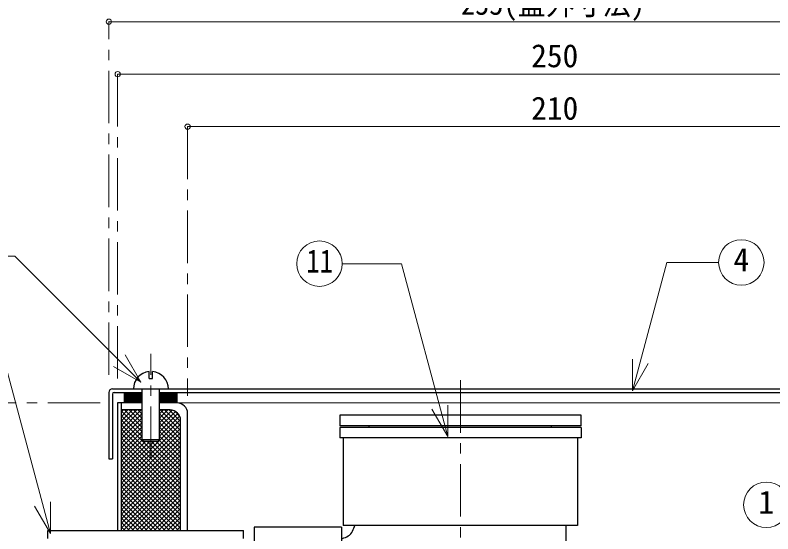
# Model space of a CAD drawing. Units: millimetres, scale not verified. Extents: x -637 to 578, y -407 to 436.
# Drawn here: x -409.2 to -192.5, y 5.1 to 153.4 of the extents above; entities that cross this region are included whole.
import ezdxf
from ezdxf.enums import TextEntityAlignment as Align

# ---------------------------------------------------------------- set-up
doc = ezdxf.new("R2010")
doc.units = ezdxf.units.MM
doc.header["$LTSCALE"] = 3
doc.header["$PDMODE"] = 32
doc.header["$PDSIZE"] = 1.5
doc.linetypes.add('CHAIN1', pattern=[8, 5, -1, 1, -1])
doc.layers.add('0-0', color=4, linetype='Continuous', lineweight=9)
doc.styles.add('ＭＳ ゴシック', font='')
doc.styles.get('ＭＳ ゴシック').set_extended_font_data('MS Gothic')

msp = doc.modelspace()

# ---------------------------------------------------------------- linework, layer by layer
at = {"layer": '0-0'}
for p, q in [((-382.34, 151.574), (-127.34, 151.574)), ((-129.84, 136.574), (-379.84, 136.574)), ((-359.84, 121.574), (-149.84, 121.574)), ((-377.84, 42.605), (-374.872, 45.574)), ((-377.84, 43.03), (-375.296, 45.574)), ((-377.84, 43.454), (-375.72, 45.574)), ((-377.84, 43.878), (-376.144, 45.574)), ((-377.84, 44.302), (-376.569, 45.574)), ((-377.84, 44.727), (-376.993, 45.574)), ((-377.84, 45.151), (-377.417, 45.574)), ((-377.447, 42.574), (-374.447, 45.574)), ((-377.023, 42.574), (-374.023, 45.574)), ((-376.599, 42.574), (-373.599, 45.574)), ((-376.175, 42.574), (-373.175, 45.574)), ((-367.84, 42.847), (-365.114, 45.574)), ((-367.84, 43.272), (-365.538, 45.574)), ((-367.84, 43.696), (-365.962, 45.574)), ((-367.84, 44.12), (-366.386, 45.574)), ((-367.84, 44.544), (-366.811, 45.574)), ((-367.84, 44.969), (-367.235, 45.574)), ((-367.84, 45.393), (-367.659, 45.574)), ((-367.689, 42.574), (-364.689, 45.574)), ((-367.265, 42.574), (-364.265, 45.574)), ((-366.841, 42.574), (-363.841, 45.574)), ((-366.417, 42.574), (-363.417, 45.574)), ((-365.992, 42.574), (-362.992, 45.574)), ((-375.75, 42.574), (-372.84, 45.484)), ((-375.326, 42.574), (-372.84, 45.06)), ((-374.902, 42.574), (-372.84, 44.635)), ((-374.478, 42.574), (-372.84, 44.211)), ((-374.053, 42.574), (-372.84, 43.787)), ((-373.629, 42.574), (-372.84, 43.363)), ((-365.568, 42.574), (-362.84, 45.302)), ((-365.144, 42.574), (-362.84, 44.877)), ((-364.72, 42.574), (-362.84, 44.453)), ((-364.295, 42.574), (-362.84, 44.029)), ((-363.871, 42.574), (-362.84, 43.605)), ((-373.205, 42.574), (-372.84, 42.938)), ((-363.447, 42.574), (-362.84, 43.18)), ((-363.022, 42.574), (-362.84, 42.756)), ((-146.84, 42.574), (-362.84, 42.574)), ((-378.84, 34.817), (-373.083, 40.574)), ((-378.84, 36.09), (-374.356, 40.574)), ((-378.84, 37.363), (-375.629, 40.574)), ((-378.84, 38.635), (-376.902, 40.574)), ((-378.84, 39.908), (-378.175, 40.574)), ((-378.84, 40.278), (-372.84, 34.278)), ((-378.84, 33.544), (-372.84, 39.544)), ((-378.84, 39.005), (-372.84, 33.005)), ((-377.864, 40.574), (-372.84, 35.55)), ((-376.591, 40.574), (-372.84, 36.823)), ((-375.318, 40.574), (-372.84, 38.096)), ((-374.046, 40.574), (-372.84, 39.369)), ((-367.84, 38.18), (-365.447, 40.574)), ((-367.84, 39.453), (-366.72, 40.574)), ((-367.84, 36.908), (-364.236, 40.512)), ((-367.84, 35.635), (-363.317, 40.158)), ((-367.84, 34.362), (-362.616, 39.587)), ((-367.84, 39.46), (-361.84, 33.46)), ((-367.682, 40.574), (-361.84, 34.733)), ((-366.409, 40.574), (-361.84, 36.006)), ((-365.136, 40.574), (-361.84, 37.278)), ((-363.59, 40.301), (-362.113, 38.824)), ((-378.84, 32.272), (-372.84, 38.272)), ((-378.84, 20.816), (-361.849, 37.807)), ((-378.84, 37.732), (-361.84, 20.732)), ((-378.84, 30.999), (-372.84, 36.999)), ((-367.84, 33.089), (-362.111, 38.819)), ((-367.84, 38.187), (-361.84, 32.187)), ((-367.84, 36.914), (-361.84, 30.914)), ((-378.84, 19.544), (-361.84, 36.544)), ((-378.84, 36.459), (-361.84, 19.459)), ((-378.84, 29.726), (-372.84, 35.726)), ((-378.84, 18.271), (-361.84, 35.271)), ((-378.84, 35.186), (-361.84, 18.186)), ((-367.84, 35.642), (-361.84, 29.642)), ((-378.84, 28.453), (-372.84, 34.453)), ((-378.84, 16.998), (-361.84, 33.998)), ((-378.84, 33.914), (-361.84, 16.914)), ((-378.84, 27.18), (-372.84, 33.18)), ((-378.84, 15.725), (-361.84, 32.725)), ((-378.84, 32.641), (-361.84, 15.641)), ((-367.84, 34.369), (-361.84, 28.369)), ((-367.84, 33.096), (-361.84, 27.096)), ((-378.84, 25.908), (-372.757, 31.991)), ((-378.84, 22.089), (-369.356, 31.574)), ((-378.84, 23.362), (-370.628, 31.574)), ((-378.84, 24.635), (-371.901, 31.574)), ((-378.84, 14.452), (-361.84, 31.452)), ((-378.84, 31.368), (-361.84, 14.368)), ((-371.41, 31.574), (-361.84, 22.005)), ((-370.137, 31.574), (-361.84, 23.278)), ((-368.864, 31.574), (-361.84, 24.55)), ((-367.966, 31.949), (-361.84, 25.823)), ((-378.84, 13.18), (-361.84, 30.18)), ((-378.84, 30.095), (-361.84, 13.095)), ((-378.84, 11.907), (-361.84, 28.907)), ((-378.84, 28.823), (-361.84, 11.823)), ((-378.84, 10.634), (-361.84, 27.634)), ((-378.84, 27.55), (-361.84, 10.55)), ((-378.84, 9.361), (-361.84, 26.361)), ((-378.84, 26.277), (-361.84, 9.277)), ((-378.84, 8.088), (-361.84, 25.088)), ((-378.84, 25.004), (-361.84, 8.004)), ((-378.84, 6.816), (-361.84, 23.816)), ((-378.84, 23.731), (-361.84, 6.731)), ((-378.84, 22.459), (-362.456, 6.074)), ((-378.309, 6.074), (-361.84, 22.543)), ((-378.84, 21.186), (-363.729, 6.074)), ((-378.84, 19.913), (-365.001, 6.074)), ((-377.036, 6.074), (-361.84, 21.27)), ((-375.764, 6.074), (-361.84, 19.997)), ((-378.84, 18.64), (-366.274, 6.074)), ((-378.84, 17.367), (-367.547, 6.074)), ((-374.491, 6.074), (-361.84, 18.724)), ((-373.218, 6.074), (-361.84, 17.452)), ((-378.84, 16.095), (-368.82, 6.074)), ((-371.945, 6.074), (-361.84, 16.179)), ((-378.84, 14.822), (-370.093, 6.074)), ((-378.84, 13.549), (-371.365, 6.074)), ((-370.672, 6.074), (-361.84, 14.906)), ((-369.4, 6.074), (-361.84, 13.633)), ((-378.84, 12.276), (-372.638, 6.074)), ((-378.84, 11.003), (-373.911, 6.074)), ((-368.127, 6.074), (-361.84, 12.361)), ((-366.854, 6.074), (-361.84, 11.088)), ((-378.84, 9.731), (-375.184, 6.074)), ((-365.581, 6.074), (-361.84, 9.815)), ((-378.84, 8.458), (-376.457, 6.074)), ((-378.84, 7.185), (-377.729, 6.074)), ((-364.309, 6.074), (-361.84, 8.542)), ((-363.036, 6.074), (-361.84, 7.269))]:
    msp.add_line(p, q, dxfattribs=at)
at = {"layer": '0-0', "linetype": 'CHAIN1'}
for p, q in [((-382.34, 50.574), (-382.34, 151.574)), ((-379.84, 136.574), (-379.84, 47.574)), ((-359.84, 121.574), (-359.84, 44.574)), ((-370.34, 26.574), (-370.34, 56.574)), ((-281.84, 49.074), (-281.84, -174.426)), ((-384.84, 42.574), (-497.34, 42.574))]:
    msp.add_line(p, q, dxfattribs=at)
at = {"layer": '0-0', "color": 7, "lineweight": 18}
for p, q in [((-315.628, 82.385), (-298.706, 82.385)), ((-285.466, 32.973), (-298.706, 82.385)), ((-232.595, 46.074), (-222.766, 82.757)), ((-207.992, 82.757), (-222.766, 82.757)), ((-373.206, 48.501), (-377.706, 56.296)), ((-232.595, 46.074), (-232.595, 55.074)), ((-373.206, 48.501), (-381.001, 53.001)), ((-232.595, 46.074), (-228.095, 53.868)), ((-285.466, 32.973), (-285.466, 41.973)), ((-285.466, 32.973), (-289.966, 40.767)), ((-399.082, 5.277), (-403.582, 13.071)), ((-399.082, 5.277), (-399.082, 14.277))]:
    msp.add_line(p, q, dxfattribs=at)
at = {"layer": '0-0', "color": 5, "lineweight": 25}
for p, q in [((-370.84, 49.574), (-370.84, 51.549)), ((-382.34, 45.574), (-382.34, 26.574)), ((-381.34, 46.574), (-128.34, 46.574)), ((-380.84, 45.574), (-372.84, 45.574)), ((-377.84, 42.574), (-377.84, 45.574)), ((-372.84, 32.074), (-372.84, 46.574)), ((-367.84, 32.074), (-367.84, 46.574)), ((-367.84, 45.574), (-141.84, 45.574)), ((-362.84, 42.574), (-362.84, 45.574)), ((-381.34, 45.074), (-381.34, 26.574)), ((-372.84, 42.574), (-379.84, 42.574)), ((-379.84, 42.574), (-379.84, 6.074)), ((-378.84, 42.574), (-378.84, 6.074)), ((-362.84, 42.574), (-367.84, 42.574)), ((-372.84, 40.574), (-378.84, 40.574)), ((-364.84, 40.574), (-367.84, 40.574)), ((-359.84, 6.074), (-359.84, 39.574)), ((-247.34, 36.074), (-247.34, 39.074)), ((-361.84, 6.074), (-361.84, 37.574)), ((-247.34, 36.074), (-316.34, 36.074)), ((-247.34, 35.574), (-316.34, 35.574)), ((-316.34, 35.574), (-316.34, 32.574)), ((-307.94, 35.574), (-307.94, 36.074)), ((-255.74, 35.574), (-255.74, 36.074)), ((-315.34, 32.574), (-315.34, 7.574)), ((-248.34, 32.574), (-248.34, 7.574)), ((-367.84, 32.074), (-372.84, 32.074)), ((-372.34, 31.574), (-372.84, 32.074)), ((-368.34, 31.574), (-372.34, 31.574)), ((-368.34, 31.574), (-367.84, 32.074)), ((-382.34, 26.574), (-381.34, 26.574)), ((-340.84, 7.074), (-340.84, -59.926)), ((-315.84, 7.074), (-340.84, 7.074)), ((-248.34, 7.574), (-315.34, 7.574)), ((-251.665, 7.574), (-251.665, -60.426)), ((-399.84, 3.824), (-399.84, 6.074)), ((-399.84, 6.074), (-343.84, 6.074)), ((-343.84, 3.824), (-343.84, 6.074))]:
    msp.add_line(p, q, dxfattribs=at)
at = {"layer": '0-0', "color": 7, "lineweight": 18}
for points in [[(-373.206, 48.501), (-409.22, 84.515), (-433.371, 84.515)], [(-399.082, 5.277), (-413.809, 60.238), (-430.568, 60.238)]]:
    msp.add_lwpolyline(points, dxfattribs=at)
at = {"layer": '0-0', "color": 5, "lineweight": 25}
for points in [[(-370.84, 49.574), (-369.84, 49.574), (-369.84, 51.549)], [(-247.34, 39.074), (-316.34, 39.074), (-316.34, 36.074)], [(-247.34, 35.574), (-247.34, 32.574), (-316.34, 32.574)], [(-315.84, 7.074), (-315.84, -59.926), (-340.84, -59.926)], [(-315.84, 3.749), (-315.58, 3.833), (-315.134, 3.983), (-314.701, 4.145), (-314.287, 4.327), (-313.901, 4.536), (-313.549, 4.781), (-313.363, 4.943), (-313.181, 5.134), (-312.904, 5.502), (-312.668, 5.911), (-312.462, 6.351), (-312.279, 6.815), (-312.11, 7.294), (-312.015, 7.574)]]:
    msp.add_lwpolyline(points, dxfattribs=at)
at = {"layer": '0-0', "color": 7, "lineweight": 18}
for centre in [(-322.128, 82.385), (-201.492, 82.757), (-194.348, 13.457)]:
    msp.add_circle(centre, 6.5, dxfattribs=at)
at = {"layer": '0-0', "color": 5, "lineweight": 25}
for centre, radius, start, end in [((-370.34, 46.574), 5, 95.73917, 180), ((-370.34, 46.574), 5, 0, 84.26083), ((-381.34, 45.574), 1, 90, 180), ((-380.84, 45.074), 0.5, 90, 180), ((-362.84, 39.574), 3, 0, 90), ((-364.84, 37.574), 3, 0, 90)]:
    msp.add_arc(centre, radius, start, end, dxfattribs=at)
at = {"layer": '0-0', "color": 1}
for p in [(-382.34, 151.574), (-379.84, 136.574), (-359.84, 121.574)]:
    msp.add_point(p, dxfattribs=at)

# ---------------------------------------------------------------- texts
at = {"layer": '0-0', "color": 7, "style": 'ＭＳ ゴシック'}
for s, width, p in [('255(蓋外寸法)', 0.9, (-281.653, 151.574)), ('11', 0.85, (-325.878, 77.885))]:
    msp.add_text(s, height=6.598, dxfattribs=dict(at, width=width)).set_placement(p, align=Align.BOTTOM_LEFT)
for s, p in [('250', (-261.59, 136.574)), ('210', (-261.59, 121.574)), ('4', (-203.742, 78.257)), ('1', (-196.598, 8.957))]:
    msp.add_text(s, height=6.598, dxfattribs=at).set_placement(p, align=Align.BOTTOM_LEFT)

doc.saveas('drawing.dxf')
